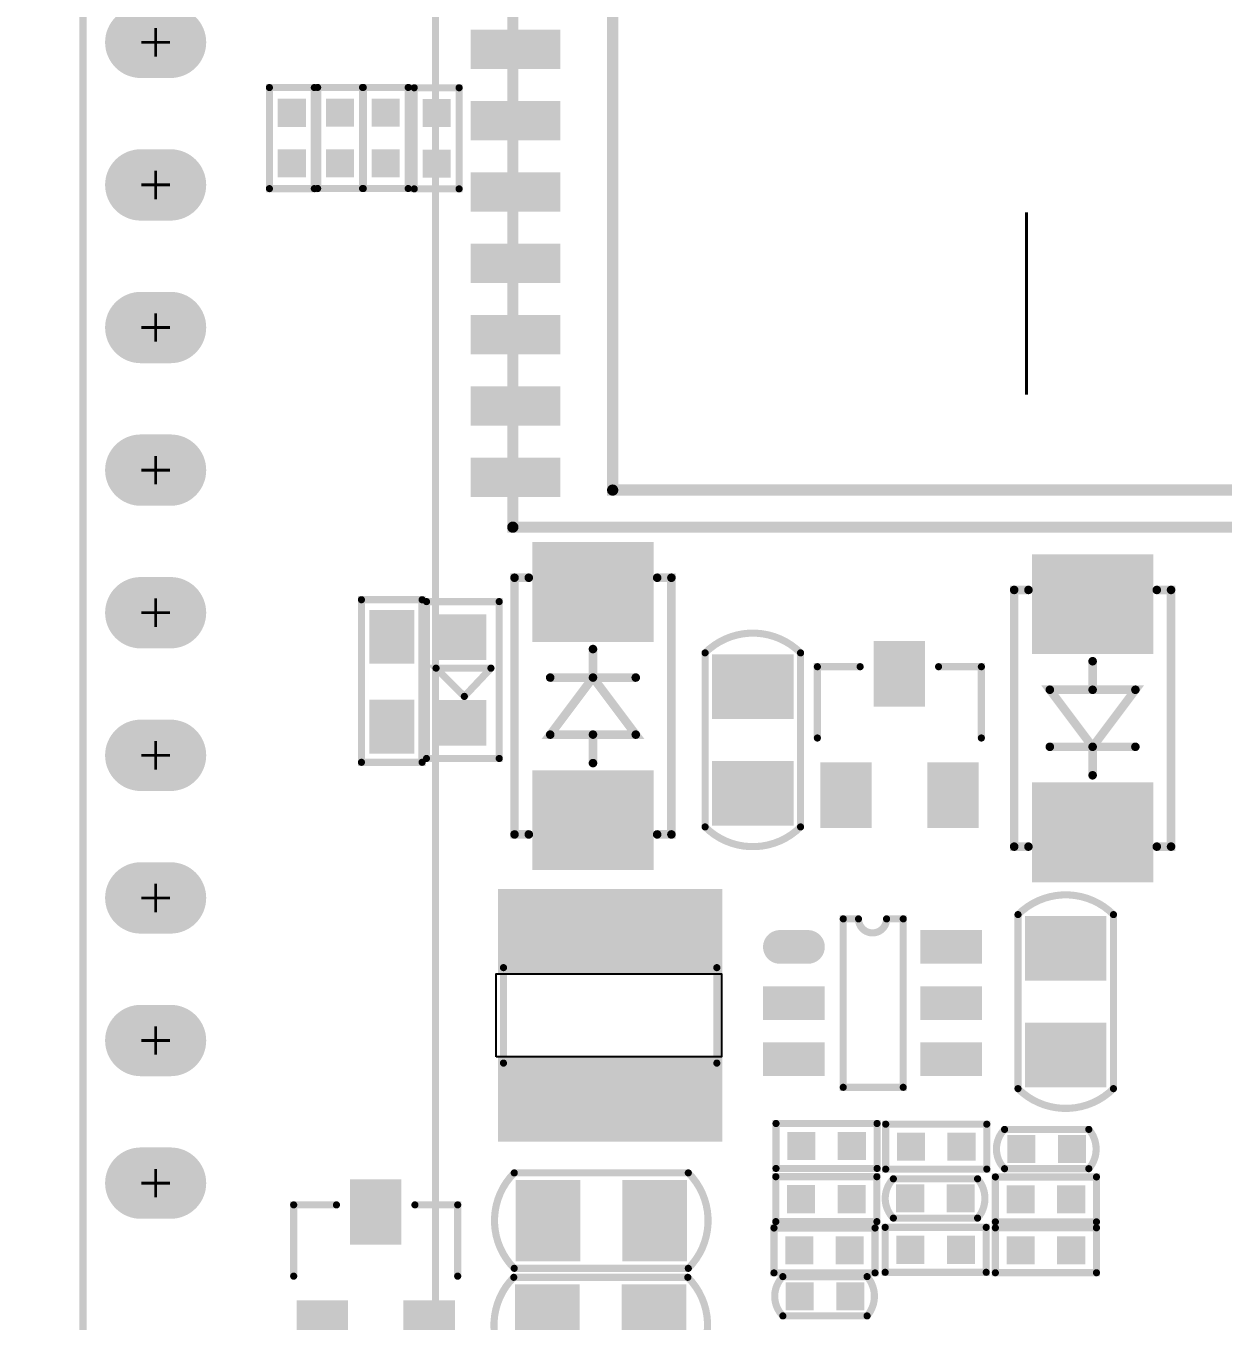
# Model space of a CAD drawing. Extents: x -69 to 26, y -7 to 136.
# Drawn here: x -33.91 to -12.59, y 65.23 to 88.3 of the extents above; entities that cross this region are included whole.
import ezdxf

# ---------------------------------------------------------------- set-up
doc = ezdxf.new("R2010")
doc.units = 0
doc.header["$MEASUREMENT"] = 0
doc.linetypes.add('KEEPOUT_00001000$0', pattern=[2, 1, 1])
doc.layers.get('0').update_dxf_attribs({"linetype": 'CONTINUOUS'})
doc.layers.get('Defpoints').update_dxf_attribs({"linetype": 'CONTINUOUS'})
for name, color, linetype in [('BOARD_OUTLINE_00', 254, 'CONTINUOUS'), ('DRIL_NPLTE_THRU_01', 3, 'CONTINUOUS'), ('DRIL_NPLTE_THRU_02', 2, 'CONTINUOUS'), ('DRIL_NPLTE_THRU_03', 1, 'CONTINUOUS'), ('DRIL_NPLTE_THRU_04', 16, 'CONTINUOUS'), ('DRIL_PLTE_THRU_01', 3, 'CONTINUOUS'), ('DRIL_PLTE_THRU_02', 2, 'CONTINUOUS'), ('DRIL_PLTE_THRU_03', 1, 'CONTINUOUS'), ('DRIL_PLTE_THRU_04', 16, 'CONTINUOUS'), ('DRIL_SYMBOL', 254, 'CONTINUOUS'), ('KEEPOUT_01', 130, 'CONTINUOUS'), ('PADS_BOT', 1, 'CONTINUOUS'), ('PADS_INNER', 96, 'CONTINUOUS'), ('PADS_TOP', 96, 'CONTINUOUS'), ('PADS_XR_121', 176, 'CONTINUOUS'), ('PART_BOT_2DLINE_126', 146, 'CONTINUOUS'), ('PART_BOT_TEXT_126', 146, 'CONTINUOUS'), ('PART_TOP_2DLINE_00', 254, 'CONTINUOUS'), ('PART_TOP_2DLINE_126', 254, 'CONTINUOUS')]:
    doc.layers.add(name, color=color, linetype=linetype)
doc.styles.add('W1', font='simplex', dxfattribs={"width": 0.75})
doc.dimstyles.get("Standard").update_dxf_attribs({"dimtxt": 3, "dimasz": 3, "dimexe": 0.18, "dimexo": 0.0625, "dimgap": 0.09, "dimtad": 0, "dimtih": 1, "dimtoh": 1, "dimzin": 0, "dimdsep": 46, "dimtxsty": 'Standard', "dimcen": 0.09, "dimclrd": 3, "dimclre": 3, "dimclrt": 3, "dimadec": 0, "dimazin": 0, "dimtfac": 1, "dimtofl": 0, "dimtmove": 0, "dimatfit": 3, "dimfxl": 1, "dimtolj": 1, "dimtzin": 0, "dimarcsym": 0})

# ---------------------------------------------------------------- blocks, each defined once
blk = doc.blocks.new('BOARD_123')
at = {"layer": 'BOARD_OUTLINE_00', "const_width": 0.127}
blk.add_lwpolyline([(-0.762, 0), (2.528, 0, -0.414214), (4.547, -2.018), (4.547, -108.509, -0.414214), (2.515, -110.541), (-26.314, -110.541, -0.414214), (-28.346, -108.509), (-28.346, -2.038, -0.414214), (-26.309, 0), (-22.555, 0), (-22.555, -6.045), (-0.762, -6.045)], format="xyb", close=True, dxfattribs=at)
blk = doc.blocks.new('SMOOTH_0$127')
at = {"const_width": 0.0635}
blk.add_lwpolyline([(-0.03175, 0, 1), (0.03175, 0, 1)], format="xyb", close=True, dxfattribs=at)
blk = doc.blocks.new('PART_BODY_TOP_62')
at = {"layer": 'PART_TOP_2DLINE_126', "const_width": 0.127}
blk.add_lwpolyline([(-0.898, 0.408), (-0.898, -0.392), (0.902, -0.392), (0.902, 0.408)], close=True, dxfattribs=at)
at = {"layer": 'PART_TOP_2DLINE_126'}
for p in [(-0.898, 0.408), (0.902, 0.408), (-0.898, -0.392), (0.902, -0.392)]:
    blk.add_blockref('SMOOTH_0$127', p, dxfattribs=at)
blk = doc.blocks.new('DRIL_HOLE_0')
blk.add_lwpolyline([(0, 0, 1), (0, 0, 1)], format="xyb", close=True)
blk = doc.blocks.new('PAD_0')
blk.add_lwpolyline([(0, 0, 1), (0, 0, 1)], format="xyb", close=True)
blk = doc.blocks.new('PAD_1')
at = {"const_width": 0.5}
blk.add_lwpolyline([(-0.25, 0), (0.25, 0)], dxfattribs=at)
blk = doc.blocks.new('STK_TOP_6')
at = {"layer": 'DRIL_PLTE_THRU_01'}
blk.add_blockref('DRIL_HOLE_0', (0, 0), dxfattribs=at)
at = {"layer": 'DRIL_PLTE_THRU_02'}
blk.add_blockref('DRIL_HOLE_0', (0, 0), dxfattribs=at)
at = {"layer": 'DRIL_PLTE_THRU_03'}
blk.add_blockref('DRIL_HOLE_0', (0, 0), dxfattribs=at)
at = {"layer": 'DRIL_PLTE_THRU_04'}
blk.add_blockref('DRIL_HOLE_0', (0, 0), dxfattribs=at)
at = {"layer": 'PADS_BOT'}
blk.add_blockref('PAD_0', (0, 0), dxfattribs=at)
at = {"layer": 'PADS_INNER'}
blk.add_blockref('PAD_0', (0, 0), dxfattribs=at)
at = {"layer": 'PADS_TOP'}
blk.add_blockref('PAD_1', (0, 0), dxfattribs=at)
blk = doc.blocks.new('SYM_TOP_7')
for name, p in [('PART_BODY_TOP_62', (0, 0)), ('STK_TOP_6', (-0.448, 0.008)), ('STK_TOP_6', (0.452, 0.008))]:
    blk.add_blockref(name, p)
blk = doc.blocks.new('PART_TOP_18')
blk.add_blockref('SYM_TOP_7', (0, 0))
blk = doc.blocks.new('PART_TOP_19')
blk.add_blockref('SYM_TOP_7', (0, 0))
blk = doc.blocks.new('PART_BODY_BOT_80')
at = {"layer": 'PART_BOT_2DLINE_126', "const_width": 0.127}
blk.add_lwpolyline([(-76.5302, 21), (0, 21), (0, 0), (-76.5302, 0)], close=True, dxfattribs=at)
at = {"layer": 'PART_BOT_TEXT_126', "style": 'W1', "width": 0.75}
blk.add_text('-', height=5.6, dxfattribs=at).set_placement((-66.4464, 8.0772))
blk = doc.blocks.new('SYM_BOT_25')
blk.add_blockref('PART_BODY_BOT_80', (0, 0))
blk = doc.blocks.new('PART_BOT_33')
blk.add_blockref('SYM_BOT_25', (0, 0))
blk = doc.blocks.new('PART_BODY_TOP_61')
at = {"layer": 'PART_TOP_2DLINE_126', "const_width": 0.127}
blk.add_lwpolyline([(-1.397, 0.66), (1.397, 0.66), (1.397, -0.635), (-1.397, -0.635)], close=True, dxfattribs=at)
blk.add_lwpolyline([(-0.212, 0.513), (-0.212, -0.465), (0.291, 0.039), (-0.21, 0.513)], dxfattribs=at)
at = {"layer": 'PART_TOP_2DLINE_126'}
for p in [(-1.397, 0.66), (1.397, 0.66), (-0.212, 0.513), (-0.21, 0.513), (0.291, 0.039), (-0.212, -0.465), (-1.397, -0.635), (1.397, -0.635)]:
    blk.add_blockref('SMOOTH_0$127', p, dxfattribs=at)
blk = doc.blocks.new('PAD_5')
at = {"const_width": 0.8128}
blk.add_lwpolyline([(-0.4318, 0), (0.4318, 0)], dxfattribs=at)
blk = doc.blocks.new('STK_TOP_18')
at = {"layer": 'DRIL_PLTE_THRU_01'}
blk.add_blockref('DRIL_HOLE_0', (0, 0), dxfattribs=at)
at = {"layer": 'DRIL_PLTE_THRU_02'}
blk.add_blockref('DRIL_HOLE_0', (0, 0), dxfattribs=at)
at = {"layer": 'DRIL_PLTE_THRU_03'}
blk.add_blockref('DRIL_HOLE_0', (0, 0), dxfattribs=at)
at = {"layer": 'DRIL_PLTE_THRU_04'}
blk.add_blockref('DRIL_HOLE_0', (0, 0), dxfattribs=at)
at = {"layer": 'PADS_BOT'}
blk.add_blockref('PAD_0', (0, 0), dxfattribs=at)
at = {"layer": 'PADS_INNER'}
blk.add_blockref('PAD_0', (0, 0), dxfattribs=at)
at = {"layer": 'PADS_TOP', "rotation": 90}
blk.add_blockref('PAD_5', (0, 0), dxfattribs=at)
blk = doc.blocks.new('SYM_TOP_6')
for name, p in [('PART_BODY_TOP_61', (0, 0)), ('STK_TOP_18', (-0.762, 0)), ('STK_TOP_18', (0.762, 0))]:
    blk.add_blockref(name, p)
blk = doc.blocks.new('PART_TOP_37')
blk.add_blockref('SYM_TOP_6', (0, 0))
blk = doc.blocks.new('PART_BODY_TOP_67')
at = {"layer": 'PART_TOP_2DLINE_126', "const_width": 0.127}
blk.add_lwpolyline([(-1.4351, -0.54), (-1.4351, 0.54), (1.4605, 0.54), (1.4605, -0.54)], close=True, dxfattribs=at)
at = {"layer": 'PART_TOP_2DLINE_126'}
for p in [(-1.4351, 0.54), (1.4605, 0.54), (-1.4351, -0.54), (1.4605, -0.54)]:
    blk.add_blockref('SMOOTH_0$127', p, dxfattribs=at)
blk = doc.blocks.new('PAD_9')
at = {"const_width": 0.8}
blk.add_lwpolyline([(-0.48, 0), (0.48, 0)], dxfattribs=at)
blk = doc.blocks.new('STK_TOP_653')
at = {"layer": 'DRIL_PLTE_THRU_01'}
blk.add_blockref('DRIL_HOLE_0', (0, 0), dxfattribs=at)
at = {"layer": 'DRIL_PLTE_THRU_02'}
blk.add_blockref('DRIL_HOLE_0', (0, 0), dxfattribs=at)
at = {"layer": 'DRIL_PLTE_THRU_03'}
blk.add_blockref('DRIL_HOLE_0', (0, 0), dxfattribs=at)
at = {"layer": 'DRIL_PLTE_THRU_04'}
blk.add_blockref('DRIL_HOLE_0', (0, 0), dxfattribs=at)
at = {"layer": 'PADS_BOT'}
blk.add_blockref('PAD_0', (0, 0), dxfattribs=at)
at = {"layer": 'PADS_INNER'}
blk.add_blockref('PAD_0', (0, 0), dxfattribs=at)
at = {"layer": 'PADS_TOP'}
blk.add_blockref('PAD_9', (0, 0), dxfattribs=at)
blk = doc.blocks.new('SYM_TOP_12')
for name, p in [('PART_BODY_TOP_67', (0, 0)), ('STK_TOP_653', (-0.8, 0)), ('STK_TOP_653', (0.8, 0))]:
    blk.add_blockref(name, p)
blk = doc.blocks.new('PART_TOP_38')
blk.add_blockref('SYM_TOP_12', (0, 0))
blk = doc.blocks.new('SMOOTH_0$199898')
at = {"const_width": 0.099949}
blk.add_lwpolyline([(-0.049974, 0, 1), (0.049974, 0, 1)], format="xyb", close=True, dxfattribs=at)
blk = doc.blocks.new('PART_BODY_TOP_71')
at = {"layer": 'PART_TOP_2DLINE_126', "const_width": 0.1999}
for points in [[(-23.749, 18.048), (7.44, 18.048), (7.44, 0.0508), (-23.749, 0.0508)], [(-23.0886, 2.046), (5.658, 2.046), (5.658, 16.27), (-23.0886, 16.27)]]:
    blk.add_lwpolyline(points, close=True, dxfattribs=at)
at = {"layer": 'PART_TOP_2DLINE_126'}
for p in [(-23.749, 18.048), (-23.0886, 16.27)]:
    blk.add_blockref('SMOOTH_0$199898', p, dxfattribs=at)
blk = doc.blocks.new('PAD_40')
at = {"const_width": 0.7}
blk.add_lwpolyline([(-0.7, 0), (0.7, 0)], dxfattribs=at)
blk = doc.blocks.new('PAD_36')
at = {"const_width": 0.7}
blk.add_lwpolyline([(-0.8, 0), (0.8, 0)], dxfattribs=at)
blk = doc.blocks.new('STK_TOP_26')
at = {"layer": 'DRIL_NPLTE_THRU_01'}
blk.add_blockref('DRIL_HOLE_0', (0, 0), dxfattribs=at)
at = {"layer": 'DRIL_NPLTE_THRU_02'}
blk.add_blockref('DRIL_HOLE_0', (0, 0), dxfattribs=at)
at = {"layer": 'DRIL_NPLTE_THRU_03'}
blk.add_blockref('DRIL_HOLE_0', (0, 0), dxfattribs=at)
at = {"layer": 'DRIL_NPLTE_THRU_04'}
blk.add_blockref('DRIL_HOLE_0', (0, 0), dxfattribs=at)
at = {"layer": 'PADS_BOT'}
blk.add_blockref('PAD_0', (0, 0), dxfattribs=at)
at = {"layer": 'PADS_INNER'}
blk.add_blockref('PAD_0', (0, 0), dxfattribs=at)
at = {"layer": 'PADS_TOP', "rotation": 90}
blk.add_blockref('PAD_36', (0, 0), dxfattribs=at)
at = {"layer": 'PADS_XR_121', "rotation": 90}
blk.add_blockref('PAD_40', (0, 0), dxfattribs=at)
blk = doc.blocks.new('SYM_TOP_16')
for name, p in [('STK_TOP_26', (-22.86, 18)), ('STK_TOP_26', (-21.59, 18)), ('STK_TOP_26', (-20.32, 18)), ('STK_TOP_26', (-19.05, 18)), ('STK_TOP_26', (-17.78, 18)), ('STK_TOP_26', (-16.51, 18)), ('STK_TOP_26', (-15.24, 18)), ('PART_BODY_TOP_71', (0, 0))]:
    blk.add_blockref(name, p)
blk = doc.blocks.new('PART_TOP_97')
blk.add_blockref('SYM_TOP_16', (0, 0))
blk = doc.blocks.new('PART_TOP_98')
blk.add_blockref('SYM_TOP_7', (0, 0))
blk = doc.blocks.new('PART_TOP_99')
blk.add_blockref('SYM_TOP_7', (0, 0))
blk = doc.blocks.new('SMOOTH_0$1524')
at = {"const_width": 0.0762}
blk.add_lwpolyline([(-0.0381, 0, 1), (0.0381, 0, 1)], format="xyb", close=True, dxfattribs=at)
blk = doc.blocks.new('PART_BODY_TOP_101')
at = {"layer": 'PART_TOP_2DLINE_00', "const_width": 0.152}
for points in [[(-2.286, 1.143), (-2.286, 1.397), (2.286, 1.397), (2.286, 1.143)], [(0.508, 0.762), (0.508, -0.762)], [(-0.508, 0), (-1.016, 0)], [(0.508, 0), (1.016, 0)], [(-2.286, -1.143), (-2.286, -1.397), (2.286, -1.397), (2.286, -1.143)]]:
    blk.add_lwpolyline(points, dxfattribs=at)
blk.add_lwpolyline([(-0.508, 0.762), (-0.508, -0.762), (0.508, 0)], close=True, dxfattribs=at)
at = {"layer": 'PART_TOP_2DLINE_00'}
for p in [(-2.286, 1.397), (2.286, 1.397), (-2.286, 1.143), (2.286, 1.143), (-0.508, 0.762), (0.508, 0.762), (-1.016, 0), (-0.508, 0), (0.508, 0), (0.508, 0), (1.016, 0), (-0.508, -0.762), (0.508, -0.762), (-2.286, -1.143), (2.286, -1.143), (-2.286, -1.397), (2.286, -1.397)]:
    blk.add_blockref('SMOOTH_0$1524', p, dxfattribs=at)
blk = doc.blocks.new('PAD_48')
at = {"const_width": 1.778}
blk.add_lwpolyline([(-1.0795, 0), (1.0795, 0)], dxfattribs=at)
blk = doc.blocks.new('STK_TOP_481')
at = {"layer": 'DRIL_PLTE_THRU_01'}
blk.add_blockref('DRIL_HOLE_0', (0, 0), dxfattribs=at)
at = {"layer": 'DRIL_PLTE_THRU_02'}
blk.add_blockref('DRIL_HOLE_0', (0, 0), dxfattribs=at)
at = {"layer": 'DRIL_PLTE_THRU_03'}
blk.add_blockref('DRIL_HOLE_0', (0, 0), dxfattribs=at)
at = {"layer": 'DRIL_PLTE_THRU_04'}
blk.add_blockref('DRIL_HOLE_0', (0, 0), dxfattribs=at)
at = {"layer": 'PADS_BOT'}
blk.add_blockref('PAD_0', (0, 0), dxfattribs=at)
at = {"layer": 'PADS_INNER'}
blk.add_blockref('PAD_0', (0, 0), dxfattribs=at)
at = {"layer": 'PADS_TOP', "rotation": 90}
blk.add_blockref('PAD_48', (0, 0), dxfattribs=at)
blk = doc.blocks.new('SYM_TOP_32')
for name, p in [('STK_TOP_481', (-2.032, 0)), ('STK_TOP_481', (2.032, 0)), ('PART_BODY_TOP_101', (0, 0))]:
    blk.add_blockref(name, p)
blk = doc.blocks.new('PART_TOP_139')
blk.add_blockref('SYM_TOP_32', (0, 0))
blk = doc.blocks.new('PART_BODY_TOP_59')
at = {"layer": 'PART_TOP_2DLINE_126', "const_width": 0.127}
blk.add_lwpolyline([(-1.55, 0.85, 0.414214), (-1.55, -0.85), (1.55, -0.85, 0.414214), (1.55, 0.85)], format="xyb", close=True, dxfattribs=at)
at = {"layer": 'PART_TOP_2DLINE_126'}
for p in [(-1.55, 0.85), (1.55, 0.85), (-1.55, -0.85), (1.55, -0.85)]:
    blk.add_blockref('SMOOTH_0$127', p, dxfattribs=at)
blk = doc.blocks.new('PAD_30')
at = {"const_width": 1.15}
blk.add_lwpolyline([(-0.725, 0), (0.725, 0)], dxfattribs=at)
blk = doc.blocks.new('STK_TOP_7')
at = {"layer": 'DRIL_PLTE_THRU_01'}
blk.add_blockref('DRIL_HOLE_0', (0, 0), dxfattribs=at)
at = {"layer": 'DRIL_PLTE_THRU_02'}
blk.add_blockref('DRIL_HOLE_0', (0, 0), dxfattribs=at)
at = {"layer": 'DRIL_PLTE_THRU_03'}
blk.add_blockref('DRIL_HOLE_0', (0, 0), dxfattribs=at)
at = {"layer": 'DRIL_PLTE_THRU_04'}
blk.add_blockref('DRIL_HOLE_0', (0, 0), dxfattribs=at)
at = {"layer": 'PADS_BOT'}
blk.add_blockref('PAD_0', (0, 0), dxfattribs=at)
at = {"layer": 'PADS_INNER'}
blk.add_blockref('PAD_0', (0, 0), dxfattribs=at)
at = {"layer": 'PADS_TOP', "rotation": 90}
blk.add_blockref('PAD_30', (0, 0), dxfattribs=at)
blk = doc.blocks.new('SYM_TOP_4')
for name, p in [('STK_TOP_7', (-0.95, 0)), ('STK_TOP_7', (0.95, 0)), ('PART_BODY_TOP_59', (0, 0))]:
    blk.add_blockref(name, p)
blk = doc.blocks.new('PART_TOP_140')
blk.add_blockref('SYM_TOP_4', (0, 0))
blk = doc.blocks.new('PART_BODY_TOP_72')
at = {"layer": 'PART_TOP_2DLINE_00', "const_width": 0.127}
for points in [[(-0.6985, 1.2065), (-1.4605, 1.2065), (-1.4605, -0.0635)], [(0.6985, 1.2065), (1.4605, 1.2065), (1.4605, -0.0635)]]:
    blk.add_lwpolyline(points, dxfattribs=at)
at = {"layer": 'PART_TOP_2DLINE_00'}
for p in [(-1.4605, 1.2065), (-0.6985, 1.2065), (0.6985, 1.2065), (1.4605, 1.2065), (-1.4605, -0.0635), (1.4605, -0.0635)]:
    blk.add_blockref('SMOOTH_0$127', p, dxfattribs=at)
blk = doc.blocks.new('PAD_43')
at = {"const_width": 0.9144}
blk.add_lwpolyline([(-0.5842, 0), (0.5842, 0)], dxfattribs=at)
blk = doc.blocks.new('STK_TOP_612')
at = {"layer": 'DRIL_PLTE_THRU_01'}
blk.add_blockref('DRIL_HOLE_0', (0, 0), dxfattribs=at)
at = {"layer": 'DRIL_PLTE_THRU_02'}
blk.add_blockref('DRIL_HOLE_0', (0, 0), dxfattribs=at)
at = {"layer": 'DRIL_PLTE_THRU_03'}
blk.add_blockref('DRIL_HOLE_0', (0, 0), dxfattribs=at)
at = {"layer": 'DRIL_PLTE_THRU_04'}
blk.add_blockref('DRIL_HOLE_0', (0, 0), dxfattribs=at)
at = {"layer": 'PADS_BOT'}
blk.add_blockref('PAD_0', (0, 0), dxfattribs=at)
at = {"layer": 'PADS_INNER'}
blk.add_blockref('PAD_0', (0, 0), dxfattribs=at)
at = {"layer": 'PADS_TOP', "rotation": 90}
blk.add_blockref('PAD_43', (0, 0), dxfattribs=at)
blk = doc.blocks.new('SYM_TOP_17')
for name, p in [('STK_TOP_612', (0, 1.0795)), ('PART_BODY_TOP_72', (0, 0)), ('STK_TOP_612', (-0.9525, -1.0795)), ('STK_TOP_612', (0.9525, -1.0795))]:
    blk.add_blockref(name, p)
blk = doc.blocks.new('PART_TOP_144')
blk.add_blockref('SYM_TOP_17', (0, 0))
blk = doc.blocks.new('PART_TOP_146')
blk.add_blockref('SYM_TOP_7', (0, 0))
blk = doc.blocks.new('PART_TOP_147')
blk.add_blockref('SYM_TOP_4', (0, 0))
blk = doc.blocks.new('PART_TOP_148')
blk.add_blockref('SYM_TOP_7', (0, 0))
blk = doc.blocks.new('PART_TOP_149')
blk.add_blockref('SYM_TOP_32', (0, 0))
blk = doc.blocks.new('PART_TOP_150')
blk.add_blockref('SYM_TOP_7', (0, 0))
blk = doc.blocks.new('PART_BODY_TOP_58')
at = {"layer": 'PART_TOP_2DLINE_126', "const_width": 0.127}
blk.add_lwpolyline([(0.755, -0.347, 0.414214), (0.755, 0.353), (-0.745, 0.353, 0.373387), (-0.745, -0.347)], format="xyb", close=True, dxfattribs=at)
at = {"layer": 'PART_TOP_2DLINE_126'}
for p in [(-0.745, 0.353), (0.755, 0.353), (-0.745, -0.347), (0.755, -0.347)]:
    blk.add_blockref('SMOOTH_0$127', p, dxfattribs=at)
blk = doc.blocks.new('SYM_TOP_3')
for name, p in [('STK_TOP_6', (-0.445, 0.003)), ('PART_BODY_TOP_58', (0, 0)), ('STK_TOP_6', (0.455, 0.003))]:
    blk.add_blockref(name, p)
blk = doc.blocks.new('PART_TOP_151')
blk.add_blockref('SYM_TOP_3', (0, 0))
blk = doc.blocks.new('PART_TOP_152')
blk.add_blockref('SYM_TOP_17', (0, 0))
blk = doc.blocks.new('PART_TOP_153')
blk.add_blockref('SYM_TOP_3', (0, 0))
blk = doc.blocks.new('PART_TOP_154')
blk.add_blockref('SYM_TOP_7', (0, 0))
blk = doc.blocks.new('PART_TOP_159')
blk.add_blockref('SYM_TOP_7', (0, 0))
blk = doc.blocks.new('PART_TOP_160')
blk.add_blockref('SYM_TOP_4', (0, 0))
blk = doc.blocks.new('PART_TOP_161')
blk.add_blockref('SYM_TOP_4', (0, 0))
blk = doc.blocks.new('PART_TOP_162')
blk.add_blockref('SYM_TOP_3', (0, 0))
blk = doc.blocks.new('PART_TOP_163')
blk.add_blockref('SYM_TOP_7', (0, 0))
blk = doc.blocks.new('PART_TOP_164')
blk.add_blockref('SYM_TOP_7', (0, 0))
blk = doc.blocks.new('PART_BODY_TOP_103')
at = {"layer": 'KEEPOUT_01', "linetype": 'KEEPOUT_00001000$0'}
blk.add_lwpolyline([(-0.737, 2.032), (0.737, 2.032), (0.737, -1.981), (-0.737, -1.981)], close=True, dxfattribs=at)
at = {"layer": 'PART_TOP_2DLINE_126', "const_width": 0.127}
for points in [[(0.85, 1.9), (-0.85, 1.9)], [(0.85, -1.9), (-0.85, -1.9)]]:
    blk.add_lwpolyline(points, dxfattribs=at)
at = {"layer": 'PART_TOP_2DLINE_126'}
for p in [(-0.85, 1.9), (0.85, 1.9), (-0.85, -1.9), (0.85, -1.9)]:
    blk.add_blockref('SMOOTH_0$127', p, dxfattribs=at)
blk = doc.blocks.new('PAD_13')
at = {"const_width": 1.5}
blk.add_lwpolyline([(-2, 0), (2, 0)], dxfattribs=at)
blk = doc.blocks.new('STK_TOP_17')
at = {"layer": 'DRIL_PLTE_THRU_01'}
blk.add_blockref('DRIL_HOLE_0', (0, 0), dxfattribs=at)
at = {"layer": 'DRIL_PLTE_THRU_02'}
blk.add_blockref('DRIL_HOLE_0', (0, 0), dxfattribs=at)
at = {"layer": 'DRIL_PLTE_THRU_03'}
blk.add_blockref('DRIL_HOLE_0', (0, 0), dxfattribs=at)
at = {"layer": 'DRIL_PLTE_THRU_04'}
blk.add_blockref('DRIL_HOLE_0', (0, 0), dxfattribs=at)
at = {"layer": 'PADS_BOT'}
blk.add_blockref('PAD_0', (0, 0), dxfattribs=at)
at = {"layer": 'PADS_INNER'}
blk.add_blockref('PAD_0', (0, 0), dxfattribs=at)
at = {"layer": 'PADS_TOP', "rotation": 90}
blk.add_blockref('PAD_13', (0, 0), dxfattribs=at)
blk = doc.blocks.new('SYM_TOP_34')
for name, p in [('STK_TOP_17', (-1.5, 0)), ('STK_TOP_17', (1.5, 0)), ('PART_BODY_TOP_103', (0, 0))]:
    blk.add_blockref(name, p)
blk = doc.blocks.new('PART_TOP_166')
blk.add_blockref('SYM_TOP_34', (0, 0))
blk = doc.blocks.new('PART_BODY_TOP_82')
at = {"layer": 'PART_TOP_2DLINE_126', "const_width": 0.127}
blk.add_lwpolyline([(1.150112, 0.499872, 0.999127716), (1.649984, 0.499872), (1.94691, 0.499872), (1.94691, -2.499868), (0.878586, -2.499868), (0.878586, 0.499872)], format="xyb", close=True, dxfattribs=at)
at = {"layer": 'PART_TOP_2DLINE_126'}
for p in [(0.878586, 0.499872), (1.150112, 0.499872), (1.649984, 0.499872), (1.94691, 0.499872), (0.878586, -2.499868), (1.94691, -2.499868)]:
    blk.add_blockref('SMOOTH_0$127', p, dxfattribs=at)
blk = doc.blocks.new('PAD_44')
at = {"const_width": 0.3}
blk.add_lwpolyline([(-0.25, -0.15), (0.25, -0.15, 1), (0.25, 0.15), (-0.25, 0.15, 1)], format="xyb", close=True, dxfattribs=at)
blk = doc.blocks.new('STK_TOP_641')
at = {"layer": 'DRIL_PLTE_THRU_01'}
blk.add_blockref('DRIL_HOLE_0', (0, 0), dxfattribs=at)
at = {"layer": 'DRIL_PLTE_THRU_02'}
blk.add_blockref('DRIL_HOLE_0', (0, 0), dxfattribs=at)
at = {"layer": 'DRIL_PLTE_THRU_03'}
blk.add_blockref('DRIL_HOLE_0', (0, 0), dxfattribs=at)
at = {"layer": 'DRIL_PLTE_THRU_04'}
blk.add_blockref('DRIL_HOLE_0', (0, 0), dxfattribs=at)
at = {"layer": 'PADS_BOT'}
blk.add_blockref('PAD_0', (0, 0), dxfattribs=at)
at = {"layer": 'PADS_INNER'}
blk.add_blockref('PAD_0', (0, 0), dxfattribs=at)
at = {"layer": 'PADS_TOP'}
blk.add_blockref('PAD_44', (0, 0), dxfattribs=at)
blk = doc.blocks.new('PAD_45')
at = {"const_width": 0.6}
blk.add_lwpolyline([(-0.55, 0), (0.55, 0)], dxfattribs=at)
blk = doc.blocks.new('STK_TOP_640')
at = {"layer": 'DRIL_PLTE_THRU_01'}
blk.add_blockref('DRIL_HOLE_0', (0, 0), dxfattribs=at)
at = {"layer": 'DRIL_PLTE_THRU_02'}
blk.add_blockref('DRIL_HOLE_0', (0, 0), dxfattribs=at)
at = {"layer": 'DRIL_PLTE_THRU_03'}
blk.add_blockref('DRIL_HOLE_0', (0, 0), dxfattribs=at)
at = {"layer": 'DRIL_PLTE_THRU_04'}
blk.add_blockref('DRIL_HOLE_0', (0, 0), dxfattribs=at)
at = {"layer": 'PADS_BOT'}
blk.add_blockref('PAD_0', (0, 0), dxfattribs=at)
at = {"layer": 'PADS_INNER'}
blk.add_blockref('PAD_0', (0, 0), dxfattribs=at)
at = {"layer": 'PADS_TOP'}
blk.add_blockref('PAD_45', (0, 0), dxfattribs=at)
blk = doc.blocks.new('SYM_TOP_27')
for name, p in [('PART_BODY_TOP_82', (0, 0)), ('STK_TOP_641', (0, 0)), ('STK_TOP_640', (2.800096, 0)), ('STK_TOP_640', (0, -0.999998)), ('STK_TOP_640', (2.800096, -0.999998)), ('STK_TOP_640', (0, -1.999996)), ('STK_TOP_640', (2.800096, -1.999996))]:
    blk.add_blockref(name, p)
blk = doc.blocks.new('PART_TOP_167')
blk.add_blockref('SYM_TOP_27', (0, 0))
blk = doc.blocks.new('DRIL_SYMBOL_0$899998')
at = {"layer": 'DRIL_SYMBOL', "const_width": 0.0508}
for points in [[(0, -0.254), (0, 0.254)], [(-0.254, 0), (0.254, 0)]]:
    blk.add_lwpolyline(points, dxfattribs=at)
blk = doc.blocks.new('DRIL_HOLE_0$899998')
at = {"const_width": 0.45}
blk.add_lwpolyline([(-0.225, 0, 1), (0.225, 0, 1)], format="xyb", close=True, dxfattribs=at)
blk.add_blockref('DRIL_SYMBOL_0$899998', (0, 0))
blk = doc.blocks.new('PAD_21')
at = {"const_width": 0.635}
blk.add_lwpolyline([(-0.265, -0.318), (0.265, -0.318, 1), (0.265, 0.318), (-0.265, 0.318, 1)], format="xyb", close=True, dxfattribs=at)
blk = doc.blocks.new('STK_TOP_956')
at = {"layer": 'DRIL_PLTE_THRU_01'}
blk.add_blockref('DRIL_HOLE_0$899998', (0, 0), dxfattribs=at)
at = {"layer": 'DRIL_PLTE_THRU_02'}
blk.add_blockref('DRIL_HOLE_0$899998', (0, 0), dxfattribs=at)
at = {"layer": 'DRIL_PLTE_THRU_03'}
blk.add_blockref('DRIL_HOLE_0$899998', (0, 0), dxfattribs=at)
at = {"layer": 'DRIL_PLTE_THRU_04'}
blk.add_blockref('DRIL_HOLE_0$899998', (0, 0), dxfattribs=at)
at = {"layer": 'PADS_BOT', "rotation": 90}
blk.add_blockref('PAD_21', (0, 0), dxfattribs=at)
at = {"layer": 'PADS_INNER', "rotation": 90}
blk.add_blockref('PAD_21', (0, 0), dxfattribs=at)
at = {"layer": 'PADS_TOP', "rotation": 90}
blk.add_blockref('PAD_21', (0, 0), dxfattribs=at)
blk = doc.blocks.new('SYM_TOP_50')
for p in [(0, 0), (2.54, 0), (5.08, 0), (7.62, 0), (10.16, 0), (12.7, 0), (15.24, 0), (17.78, 0), (20.32, 0)]:
    blk.add_blockref('STK_TOP_956', p)
blk = doc.blocks.new('PART_TOP_188')
blk.add_blockref('SYM_TOP_50', (0, 0))
blk = doc.blocks.new('*D502')
at = {"color": 3, "linetype": 'Continuous', "lineweight": -2}
for p, q in [((-30.918, 110.541), (-63.212, 110.541)), ((-63.032, 107.541), (-63.032, 56.798)), ((-63.032, 3), (-63.032, 53.618)), ((-30.924, 0), (-63.212, 0))]:
    blk.add_line(p, q, dxfattribs=at)
at = {"color": 3, "linetype": 'Continuous'}
for points in [[(-63.532, 107.541), (-62.532, 107.541), (-63.032, 110.541)], [(-63.532, 3), (-62.532, 3), (-63.032, 0)]]:
    blk.add_solid(points, dxfattribs=at)
at = {"layer": 'Defpoints', "color": 0, "linetype": 'Continuous'}
for p in [(-30.855, 110.541), (-30.861, 0), (-63.032, 0)]:
    blk.add_point(p, dxfattribs=at)
at = {"color": 3, "linetype": 'Continuous', "insert": (-63.032, 55.208), "char_height": 3, "attachment_point": 5}
blk.add_mtext('\\A1;110.54', dxfattribs=at)
blk = doc.blocks.new('*D508')
at = {"color": 3, "linetype": 'Continuous', "lineweight": -2}
for p, q in [((-30.365, 107.874), (-44.135, 107.874)), ((-43.955, 104.874), (-43.955, 56.67)), ((-43.955, 5.286), (-43.955, 53.49)), ((-30.365, 2.286), (-44.135, 2.286))]:
    blk.add_line(p, q, dxfattribs=at)
at = {"color": 3, "linetype": 'Continuous'}
for points in [[(-44.455, 104.874), (-43.455, 104.874), (-43.955, 107.874)], [(-44.455, 5.286), (-43.455, 5.286), (-43.955, 2.286)]]:
    blk.add_solid(points, dxfattribs=at)
at = {"layer": 'Defpoints', "color": 0, "linetype": 'Continuous'}
for p in [(-30.302, 107.874), (-43.955, 2.286), (-30.302, 2.286)]:
    blk.add_point(p, dxfattribs=at)
at = {"color": 3, "linetype": 'Continuous', "insert": (-43.955, 55.08), "char_height": 3, "attachment_point": 5}
blk.add_mtext('\\A1;105.59', dxfattribs=at)

msp = doc.modelspace()

# ---------------------------------------------------------------- block references
for name, p in [('BOARD_123', (-4.547, 110.541)), ('PART_TOP_152', (-18.352, 75.683)), ('PART_TOP_167', (-20.23, 71.898)), ('PART_TOP_159', (-17.697, 68.333)), ('PART_TOP_144', (-27.679, 66.097)), ('PART_TOP_163', (-19.654, 67.397)), ('PART_TOP_146', (-15.744, 67.393)), ('PART_TOP_154', (-19.687, 66.484)), ('PART_TOP_150', (-17.707, 66.495))]:
    msp.add_blockref(name, p)
for name, p, rotation in [('PART_TOP_97', (-7.188, 103.124), 90), ('PART_TOP_188', (-31.598, 67.691), 90), ('PART_TOP_18', (-29.164, 86.303), 90), ('PART_TOP_19', (-28.321, 86.309), 270), ('PART_TOP_99', (-27.508, 86.309), 270), ('PART_TOP_98', (-26.601, 86.303), 270), ('PART_TOP_139', (-23.809, 76.188), 90), ('PART_TOP_149', (-14.91, 75.971), 270), ('PART_TOP_38', (-27.393, 76.622), 90), ('PART_TOP_37', (-26.139, 76.652), 270), ('PART_TOP_140', (-20.962, 75.586), 90), ('PART_TOP_166', (-23.503, 70.679), 90), ('PART_TOP_147', (-15.389, 70.924), 270), ('PART_TOP_164', (-19.647, 68.361), 180), ('PART_TOP_151', (-15.723, 68.301), 180), ('PART_TOP_160', (-23.661, 67.023), 180), ('PART_TOP_153', (-17.704, 67.421), 180), ('PART_TOP_148', (-15.74, 66.503), 180), ('PART_TOP_161', (-23.67, 65.163), 180), ('PART_TOP_162', (-19.672, 65.679), 180)]:
    msp.add_blockref(name, p, dxfattribs=dict(rotation=rotation))
at = {"xscale": -1, "rotation": 90}
msp.add_blockref('PART_BOT_33', (-5.613, 19.253), dxfattribs=at)

# ---------------------------------------------------------------- dimensions: what is measured, and where the dimension line sits
at = {"linetype": 'Continuous'}
dim = msp.add_linear_dim(base=(-63.032, 0), p1=(-30.855, 110.541), p2=(-30.861, 0), angle=90, dimstyle='Standard', dxfattribs=at)
dim.commit()
dim.dimension.update_dxf_attribs({"geometry": '*D502', "text_midpoint": (-63.032, 55.208), "dimtype": 160})
dim = msp.add_linear_dim(base=(-43.955, 2.286), p1=(-30.302, 107.874), p2=(-30.302, 2.286), angle=90, dimstyle='Standard', dxfattribs=at)
dim.commit()
dim.dimension.update_dxf_attribs({"geometry": '*D508', "text_midpoint": (-43.955, 55.08)})

doc.saveas('drawing.dxf')
